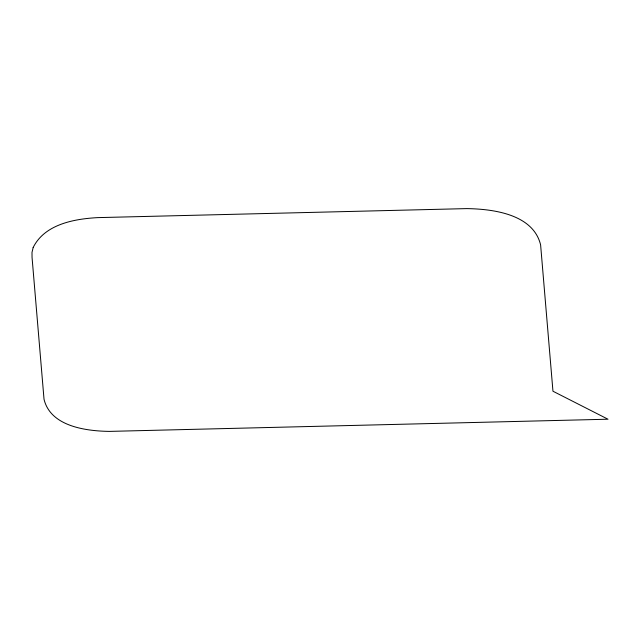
<?xml version="1.0" encoding="UTF-8"?>
<svg xmlns="http://www.w3.org/2000/svg" width="640" height="640" viewBox="0 0 640 640"><rect width="100%" height="100%" fill="white"/><g stroke="black" fill="none" stroke-linecap="round" stroke-linejoin="round"><path stroke-width="0.96" d="M33.168 247.512L32 252.408L32.048 257.344L44.024 399.256C50.544 426.48 86.056 431.056 109.456 431.392L608 419.216L552.96 391.224L540.616 244.92C533.256 214.16 493.128 208.992 466.696 208.608L97.696 217.624C74.176 218.896 44.664 224.248 33.168 247.512"/></g></svg>
